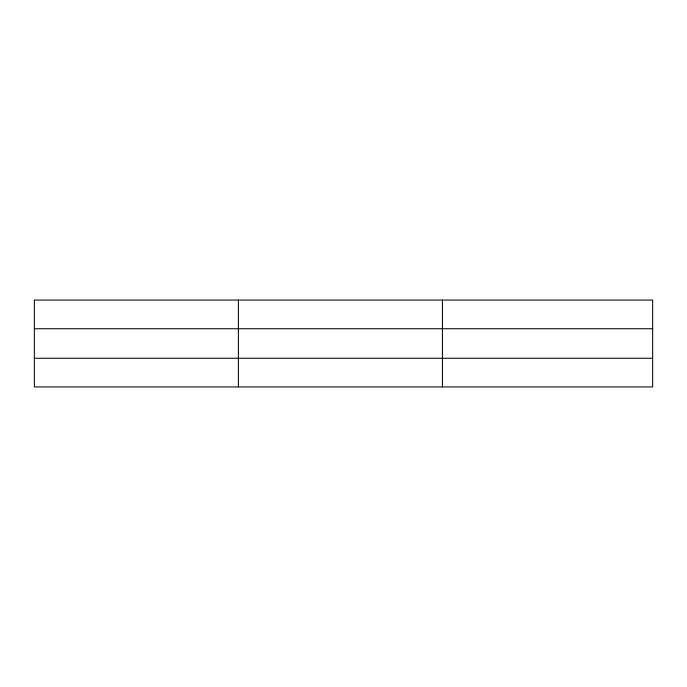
<?xml version="1.0" encoding="UTF-8"?>
<svg xmlns="http://www.w3.org/2000/svg" width="687" height="687" viewBox="0 0 687 687"><rect width="100%" height="100%" fill="white"/><g stroke="black" fill="none" stroke-linecap="round" stroke-linejoin="round"><path stroke-width="1.03" d="M238.389 386.927L238.389 300.073M442.428 386.927L442.428 300.073M652.65 358.262L652.65 386.927L34.35 386.927L34.35 300.073L652.65 300.073L652.65 358.262L34.35 358.262M34.35 328.738L652.65 328.738"/></g></svg>
